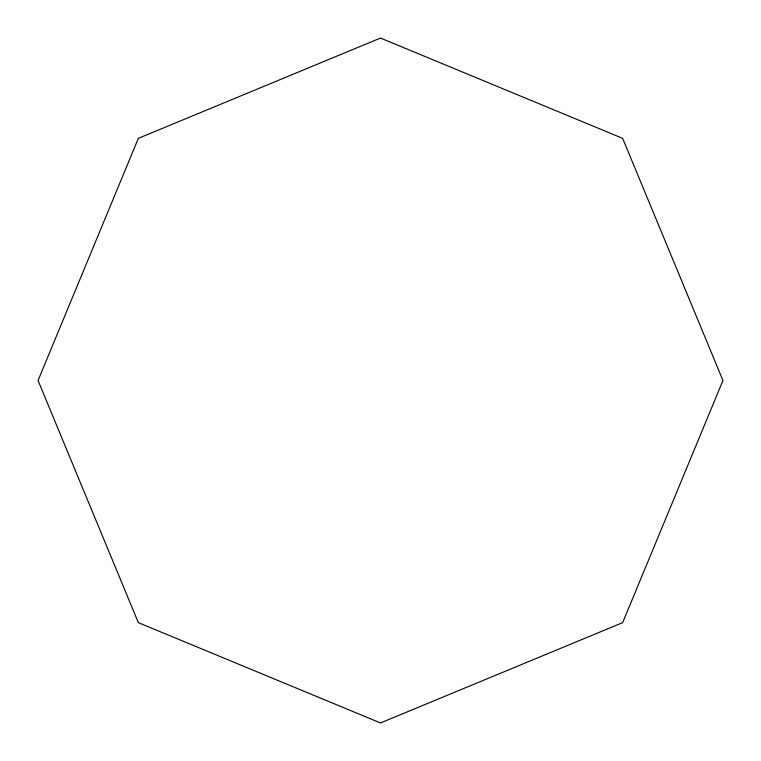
<?xml version="1.0" encoding="UTF-8"?>
<svg xmlns="http://www.w3.org/2000/svg" width="761" height="761" viewBox="0 0 761 761"><rect width="100%" height="100%" fill="white"/><g stroke="black" fill="none" stroke-linecap="round" stroke-linejoin="round"><path stroke-width="1.14" d="M138.35 138.35L38.05 380.5L138.35 622.65L380.5 722.95L622.65 622.65L722.95 380.5L622.65 138.35L380.5 38.05L138.35 138.35"/></g></svg>
